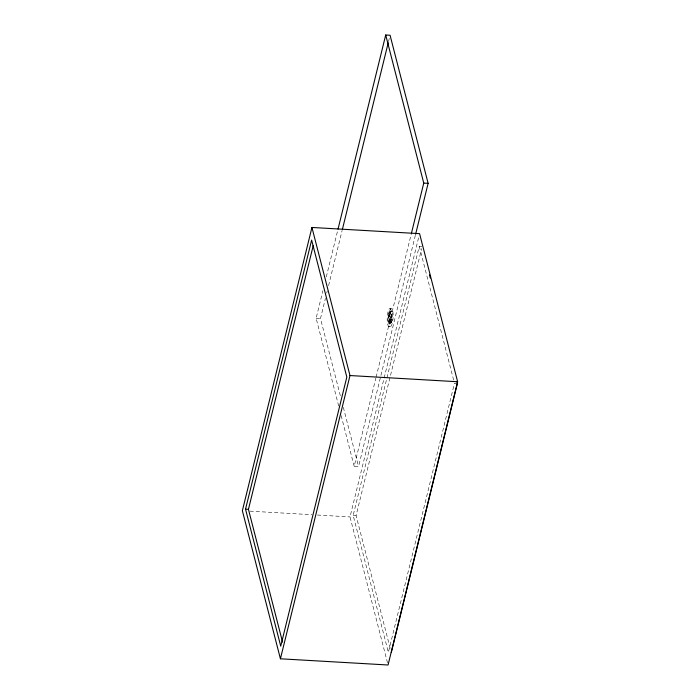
<?xml version="1.0" encoding="UTF-8"?>
<svg xmlns="http://www.w3.org/2000/svg" width="700" height="700" viewBox="0 0 700 700"><rect width="100%" height="100%" fill="white"/><g stroke="black" fill="none" stroke-linecap="round" stroke-linejoin="round"><path stroke-width="0.53" stroke-dasharray="3.5 2.62" d="M389.681 315.184L390.276 312.751A5.985 1.452 -86.7 0 1 392.044 312.83A5.985 1.452 -86.7 0 1 392.105 319.874L391.51 322.306A5.985 1.452 -86.7 0 1 389.743 322.227A5.985 1.452 -86.7 0 1 389.681 315.184L388.229 315.096A5.985 1.452 -86.7 0 0 388.281 322.14A5.985 1.452 -86.7 0 0 390.058 322.219L391.51 322.306M338.695 406.044L316.137 318.255L322.91 290.666M326.296 276.876L337.759 230.204M340.34 395.719L320.495 318.5L325.447 298.349M326.751 293.046L327.276 290.92M328.58 285.618L342.125 230.449M388.509 41.615L389.287 38.43M415.354 235.322L358.549 466.594L354.183 466.34L375.812 378.289M376.075 377.221L411.25 234.01M387.52 662.883L350.009 516.915L418.836 236.696M457.38 383.442L454.466 383.276L388.369 652.365L353.176 515.384L419.274 246.295L422.179 246.461M390.197 648.322L356.09 515.55L421.662 248.579M390.233 308.534A9.013 2.196 -86.7 0 1 390.863 322.998A9.013 2.196 -86.7 0 1 387.223 320.801A9.013 2.196 -86.7 0 1 390.233 308.534L391.685 308.621A9.013 2.196 -86.7 0 1 392.324 323.076A9.013 2.196 -86.7 0 1 388.675 320.88A9.013 2.196 -86.7 0 1 391.685 308.621M389.961 311.526L391.422 311.614M390.276 312.751L388.824 312.664L388.229 315.096L390.058 322.219L390.652 319.786A5.985 1.452 -86.7 0 0 390.591 312.743A5.985 1.452 -86.7 0 0 388.824 312.664L390.652 319.786L392.105 319.874M316.137 318.255L320.495 318.5M388.911 323.356L390.364 323.444M388.649 326.349L390.101 326.436M353.176 515.384L356.09 515.55M249.979 511.149L311.955 514.719M317.389 515.034L350.009 516.915M419.274 246.295L454.195 382.226M343.332 407.356L358.549 466.594M341.136 415.564L354.183 466.34M391.527 319.839L389.699 312.716A5.985 1.452 -86.7 0 1 391.466 312.795A5.985 1.452 -86.7 0 1 391.527 319.839M390.924 322.271L389.095 315.149A5.985 1.452 -86.7 0 0 389.156 322.192A5.985 1.452 -86.7 0 0 390.924 322.271"/><path stroke-width="1.05" d="M311.938 227.456L242.366 510.702L280.42 658.796L388.062 665L457.634 381.745L419.58 233.66L311.938 227.456L349.991 375.541L280.42 658.796M245.534 509.18L311.631 240.091L346.824 377.072L280.726 646.161L245.534 509.18L248.439 509.346L282.555 642.11M248.439 509.346L313.233 245.551M338.021 229.136L385.709 35L390.075 35.254L428.12 183.339L415.616 234.264M342.387 229.39L388.246 42.674M411.512 232.951L423.754 183.085L385.709 35M391.283 652.531L457.38 383.442L456.838 381.334M423.754 183.085L428.12 183.339M349.991 375.541L457.634 381.745M429.494 274.916L430.299 278.075"/></g></svg>
